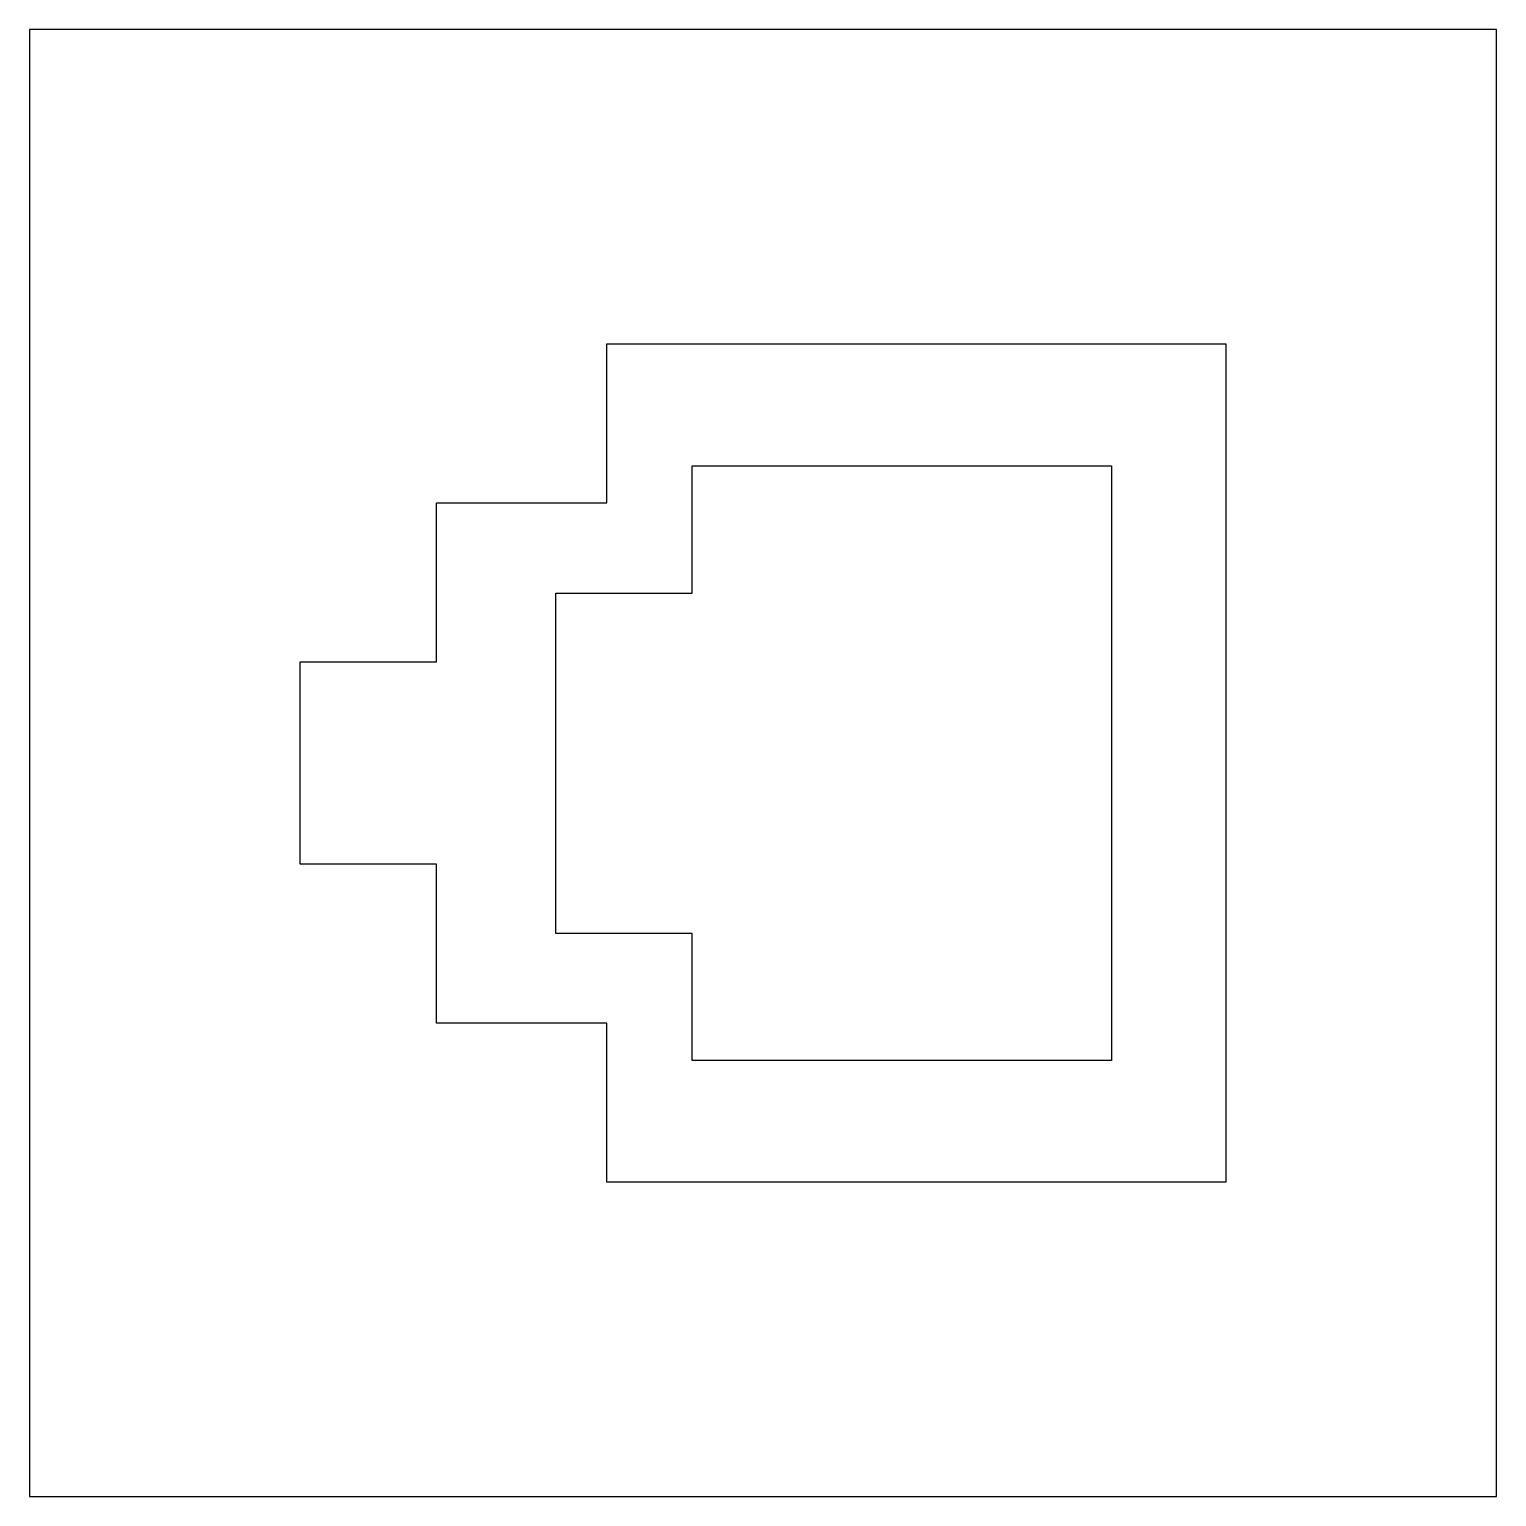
# Model space of a CAD drawing. Header units: millimetres. Extents: x -6080.618 to -6080.268, y -964.631 to -964.281.
import ezdxf

# ---------------------------------------------------------------- set-up
doc = ezdxf.new("R2010")
doc.units = ezdxf.units.MM
doc.layers.add('Tel_Símbolos', color=3, linetype='Continuous')

msp = doc.modelspace()

# ---------------------------------------------------------------- linework, layer by layer
at = {"layer": 'Tel_Símbolos', "color": 3}
msp.add_lwpolyline([(-6080.61841, -964.63133), (-6080.26841, -964.63133), (-6080.26841, -964.28133), (-6080.61841, -964.28133)], close=True, dxfattribs=at)
at = {"layer": 'Tel_Símbolos'}
msp.add_lwpolyline([(-6080.5213, -964.5184), (-6080.5213, -964.48046), (-6080.55383, -964.48046), (-6080.55383, -964.4322), (-6080.5213, -964.4322), (-6080.5213, -964.39427), (-6080.48063, -964.39427), (-6080.48063, -964.35633), (-6080.33299, -964.35633), (-6080.33299, -964.55633), (-6080.48063, -964.55633), (-6080.48063, -964.5184)], close=True, dxfattribs=at)
at = {"layer": 'Tel_Símbolos', "color": 2}
msp.add_lwpolyline([(-6080.49282, -964.41581), (-6080.46029, -964.41581), (-6080.46029, -964.38546), (-6080.36031, -964.38546), (-6080.36031, -964.52733), (-6080.46029, -964.52733), (-6080.46029, -964.49698), (-6080.49282, -964.49698)], close=True, dxfattribs=at)

doc.saveas('drawing.dxf')
